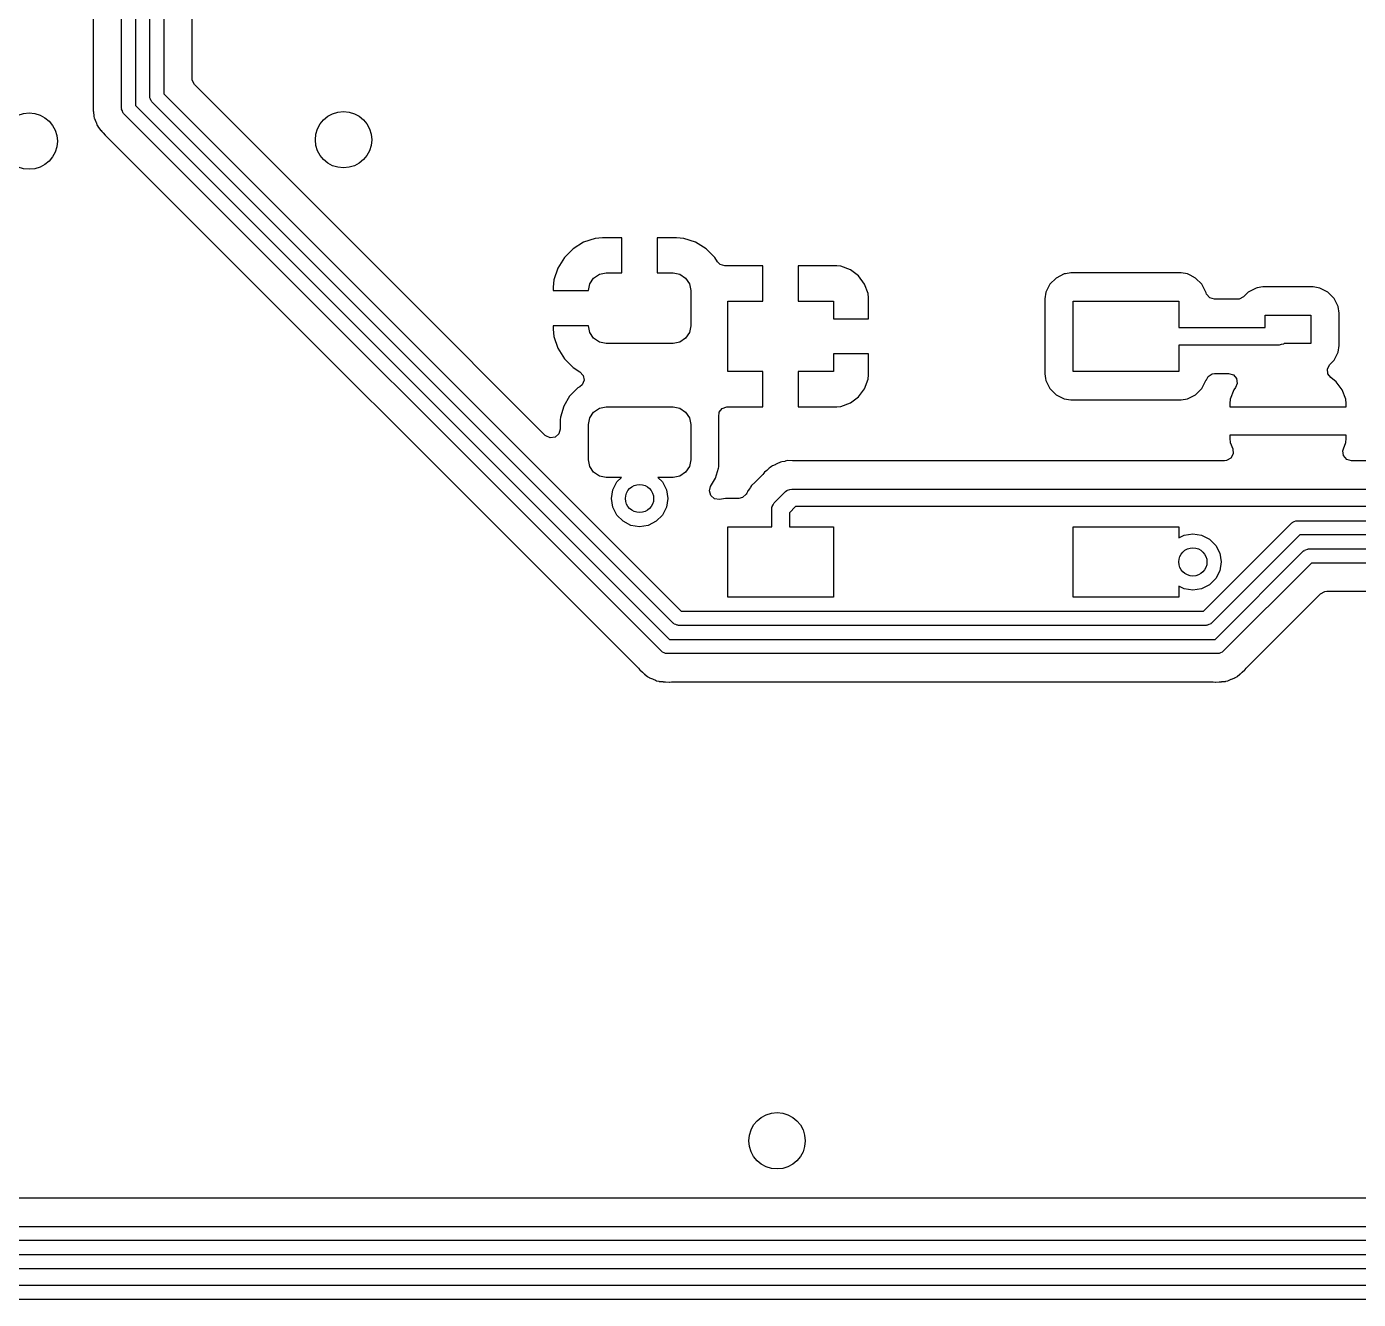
# Model space of a CAD drawing. Extents: x 0.71 to 7.56, y -5.16 to -0.79.
# Drawn here: x 2.14 to 2.884, y -2.365 to -1.654 of the extents above; entities that cross this region are included whole.
import ezdxf

# ---------------------------------------------------------------- set-up
doc = ezdxf.new("R2010")
doc.units = 0
doc.header["$MEASUREMENT"] = 0
doc.layers.add('BLACK', color=7, linetype='CONTINUOUS')

msp = doc.modelspace()

# ---------------------------------------------------------------- linework, layer by layer
at = {"layer": 'BLACK', "linetype": 'CONTINUOUS'}
for p, q in [((2.19291, -1.69944), (2.19291, -1.3658)), ((2.20079, -1.36417), (2.20079, -1.69781)), ((2.20866, -1.69291), (2.20866, -1.50246)), ((2.21654, -1.50409), (2.21654, -1.69128)), ((2.17715, -1.59378), (2.17715, -1.69679)), ((2.2323, -1.68273), (2.2323, -1.60067)), ((2.23241, -1.68377), (2.2323, -1.68273)), ((2.23373, -1.68618), (2.23241, -1.68377)), ((2.34873, -1.80118), (2.23373, -1.68618)), ((2.20876, -1.69322), (2.20866, -1.69291)), ((2.20871, -1.69353), (2.20876, -1.69322)), ((2.20913, -1.69435), (2.20871, -1.69353)), ((2.20941, -1.69523), (2.20913, -1.69435)), ((2.20967, -1.69541), (2.20941, -1.69523)), ((2.20981, -1.6957), (2.20967, -1.69541)), ((2.50115, -1.98704), (2.20981, -1.6957)), ((2.21654, -1.69128), (2.50557, -1.98031)), ((2.17703, -1.69783), (2.17699, -1.69802)), ((2.17699, -1.69802), (2.17699, -1.69802)), ((2.17699, -1.69802), (2.17699, -1.69802)), ((2.17699, -1.69802), (2.17705, -1.69887)), ((2.17715, -1.69679), (2.17703, -1.69783)), ((2.17705, -1.69887), (2.17712, -1.69973)), ((2.17712, -1.69973), (2.17714, -1.70005)), ((2.17714, -1.70005), (2.17715, -1.70023)), ((2.17715, -1.70023), (2.17715, -1.70085)), ((2.17715, -1.70085), (2.17723, -1.70146)), ((2.17723, -1.70146), (2.17725, -1.70163)), ((2.17725, -1.70163), (2.1774, -1.70367)), ((2.19301, -1.69974), (2.19291, -1.69944)), ((2.19296, -1.70005), (2.19301, -1.69974)), ((2.19338, -1.70087), (2.19296, -1.70005)), ((2.19367, -1.70175), (2.19338, -1.70087)), ((2.19392, -1.70194), (2.19367, -1.70175)), ((2.19407, -1.70222), (2.19392, -1.70194)), ((2.49463, -2.00278), (2.19407, -1.70222)), ((2.20079, -1.69781), (2.49904, -1.99606)), ((2.1774, -1.70367), (2.17746, -1.70385)), ((2.17746, -1.70385), (2.17772, -1.70486)), ((2.17772, -1.70486), (2.17775, -1.70504)), ((2.17775, -1.70504), (2.17775, -1.70504)), ((2.17775, -1.70504), (2.1786, -1.7069)), ((2.1786, -1.7069), (2.17866, -1.70706)), ((2.17866, -1.70706), (2.17936, -1.70893)), ((2.17936, -1.70893), (2.17938, -1.70898)), ((2.17938, -1.70898), (2.17939, -1.70899)), ((2.17939, -1.70899), (2.17949, -1.70913)), ((2.17949, -1.70913), (2.18002, -1.71003)), ((2.18002, -1.71003), (2.1801, -1.7102)), ((2.1801, -1.7102), (2.1801, -1.7102)), ((2.1801, -1.7102), (2.1801, -1.7102)), ((2.1801, -1.7102), (2.18144, -1.71174)), ((2.18144, -1.71174), (2.18155, -1.71188)), ((2.18155, -1.71188), (2.18192, -1.71237)), ((2.18192, -1.71237), (2.18192, -1.71237)), ((2.18192, -1.71237), (2.18236, -1.71281)), ((2.18236, -1.71281), (2.18248, -1.71294)), ((2.18248, -1.71294), (2.18268, -1.71317)), ((2.18268, -1.71317), (2.18381, -1.71448)), ((2.18381, -1.71448), (2.18381, -1.71448)), ((2.18381, -1.71448), (2.18397, -1.71458)), ((2.18397, -1.71458), (2.18479, -1.71524)), ((2.18479, -1.71524), (2.48161, -2.01206)), ((2.45102, -1.77424), (2.44514, -1.77786)), ((2.45757, -1.77207), (2.45102, -1.77424)), ((2.45102, -1.77424), (2.45102, -1.77424)), ((2.46161, -1.77165), (2.45757, -1.77207)), ((2.46162, -1.77165), (2.46161, -1.77165)), ((2.47244, -1.77165), (2.46162, -1.77165)), ((2.47244, -1.79134), (2.47244, -1.77165)), ((2.50295, -1.77165), (2.49213, -1.77165)), ((2.49213, -1.77165), (2.49213, -1.79134)), ((2.507, -1.77207), (2.50295, -1.77165)), ((2.51355, -1.77424), (2.507, -1.77207)), ((2.507, -1.77207), (2.507, -1.77207)), ((2.51942, -1.77786), (2.51355, -1.77424)), ((2.51355, -1.77424), (2.51355, -1.77424)), ((2.44026, -1.78274), (2.43664, -1.78862)), ((2.44514, -1.77786), (2.44026, -1.78274)), ((2.5243, -1.78274), (2.51942, -1.77786)), ((2.52575, -1.78508), (2.5243, -1.78274)), ((2.52726, -1.78663), (2.52575, -1.78508)), ((2.43664, -1.78862), (2.43447, -1.79517)), ((2.43664, -1.78862), (2.43664, -1.78862)), ((2.45662, -1.79422), (2.45982, -1.79209)), ((2.45982, -1.79209), (2.46358, -1.79134)), ((2.46358, -1.79134), (2.47244, -1.79134)), ((2.49213, -1.79134), (2.50098, -1.79134)), ((2.50098, -1.79134), (2.50475, -1.79209)), ((2.50475, -1.79209), (2.50794, -1.79422)), ((2.5299, -1.7874), (2.52726, -1.78663)), ((2.55118, -1.7874), (2.5299, -1.7874)), ((2.55118, -1.80709), (2.55118, -1.7874)), ((2.59243, -1.7874), (2.57087, -1.7874)), ((2.57087, -1.7874), (2.57087, -1.80709)), ((2.59478, -1.78765), (2.59243, -1.7874)), ((2.60008, -1.78963), (2.59478, -1.78765)), ((2.59478, -1.78765), (2.59478, -1.78765)), ((2.60461, -1.79302), (2.60008, -1.78963)), ((2.60008, -1.78963), (2.60008, -1.78963)), ((2.71948, -1.7919), (2.71503, -1.79417)), ((2.72023, -1.79178), (2.71948, -1.7919)), ((2.72317, -1.79132), (2.72023, -1.79178)), ((2.78471, -1.79132), (2.72317, -1.79132)), ((2.7884, -1.7919), (2.78471, -1.79132)), ((2.78982, -1.79263), (2.7884, -1.7919)), ((2.79285, -1.79417), (2.78982, -1.79263)), ((2.43447, -1.79517), (2.43406, -1.79921)), ((2.43406, -1.79921), (2.43406, -1.80118)), ((2.43447, -1.79517), (2.43447, -1.79517)), ((2.45374, -1.80118), (2.45449, -1.79741)), ((2.45449, -1.79741), (2.45662, -1.79422)), ((2.50794, -1.79422), (2.51008, -1.79741)), ((2.51008, -1.79741), (2.51083, -1.80118)), ((2.60801, -1.79756), (2.60461, -1.79302)), ((2.60461, -1.79302), (2.60461, -1.79302)), ((2.60998, -1.80286), (2.60801, -1.79756)), ((2.60801, -1.79756), (2.60801, -1.79756)), ((2.71097, -1.79873), (2.70923, -1.80215)), ((2.71149, -1.7977), (2.71097, -1.79873)), ((2.71503, -1.79417), (2.71149, -1.7977)), ((2.71149, -1.7977), (2.71149, -1.7977)), ((2.71149, -1.7977), (2.71149, -1.7977)), ((2.71503, -1.79417), (2.71503, -1.79417)), ((2.71503, -1.79417), (2.71503, -1.79417)), ((2.79638, -1.7977), (2.79285, -1.79417)), ((2.79285, -1.79417), (2.79285, -1.79417)), ((2.79285, -1.79417), (2.79285, -1.79417)), ((2.79865, -1.80215), (2.79638, -1.7977)), ((2.79638, -1.7977), (2.79638, -1.7977)), ((2.79638, -1.7977), (2.79638, -1.7977)), ((2.82676, -1.79978), (2.82231, -1.80205)), ((2.82728, -1.7997), (2.82676, -1.79978)), ((2.83045, -1.79919), (2.82728, -1.7997)), ((2.85852, -1.79919), (2.83045, -1.79919)), ((2.86222, -1.79978), (2.85852, -1.79919)), ((2.86334, -1.80035), (2.86222, -1.79978)), ((2.42964, -1.88209), (2.34873, -1.80118)), ((2.43406, -1.80118), (2.45374, -1.80118)), ((2.51083, -1.80118), (2.51083, -1.82087)), ((2.5315, -1.84646), (2.5315, -1.80709)), ((2.5315, -1.80709), (2.55118, -1.80709)), ((2.57087, -1.80709), (2.59055, -1.80709)), ((2.59055, -1.80709), (2.59055, -1.81693)), ((2.61024, -1.8052), (2.60998, -1.80286)), ((2.60998, -1.80286), (2.60998, -1.80286)), ((2.61024, -1.81693), (2.61024, -1.8052)), ((2.61024, -1.8052), (2.61024, -1.8052)), ((2.70923, -1.80215), (2.70864, -1.80585)), ((2.70864, -1.80585), (2.70864, -1.8477)), ((2.72441, -1.84646), (2.72441, -1.80709)), ((2.72441, -1.80709), (2.78346, -1.80709)), ((2.78346, -1.80709), (2.78346, -1.82185)), ((2.79877, -1.80252), (2.79865, -1.80215)), ((2.79865, -1.80215), (2.79865, -1.80215)), ((2.79865, -1.80215), (2.79865, -1.80215)), ((2.79878, -1.80251), (2.79877, -1.80252)), ((2.799, -1.80323), (2.79878, -1.80251)), ((2.8008, -1.80531), (2.799, -1.80323)), ((2.80344, -1.80608), (2.8008, -1.80531)), ((2.81625, -1.80608), (2.80344, -1.80608)), ((2.81729, -1.80597), (2.81625, -1.80608)), ((2.8197, -1.80465), (2.81729, -1.80597)), ((2.8215, -1.80286), (2.8197, -1.80465)), ((2.82231, -1.80205), (2.8215, -1.80286)), ((2.82231, -1.80205), (2.82231, -1.80205)), ((2.82231, -1.80205), (2.82231, -1.80205)), ((2.86667, -1.80205), (2.86334, -1.80035)), ((2.8702, -1.80558), (2.86667, -1.80205)), ((2.86667, -1.80205), (2.86667, -1.80205)), ((2.86667, -1.80205), (2.86667, -1.80205)), ((2.87247, -1.81003), (2.8702, -1.80558)), ((2.8702, -1.80558), (2.8702, -1.80558)), ((2.8702, -1.80558), (2.8702, -1.80558)), ((2.83169, -1.82185), (2.83169, -1.81496)), ((2.83169, -1.81496), (2.85728, -1.81496)), ((2.85728, -1.81496), (2.85728, -1.83071)), ((2.87305, -1.81372), (2.87247, -1.81003)), ((2.87305, -1.83195), (2.87305, -1.81372)), ((2.45374, -1.82087), (2.43406, -1.82087)), ((2.43406, -1.82087), (2.43406, -1.82283)), ((2.45449, -1.82463), (2.45374, -1.82087)), ((2.51083, -1.82087), (2.51008, -1.82463)), ((2.59055, -1.81693), (2.61024, -1.81693)), ((2.78346, -1.82185), (2.83169, -1.82185)), ((2.43406, -1.82283), (2.43447, -1.82688)), ((2.43447, -1.82688), (2.43664, -1.83343)), ((2.45662, -1.82783), (2.45449, -1.82463)), ((2.45982, -1.82996), (2.45662, -1.82783)), ((2.50794, -1.82783), (2.50475, -1.82996)), ((2.51008, -1.82463), (2.50794, -1.82783)), ((2.43664, -1.83343), (2.43664, -1.83343)), ((2.43664, -1.83343), (2.44026, -1.8393)), ((2.46358, -1.83071), (2.45982, -1.82996)), ((2.50098, -1.83071), (2.46358, -1.83071)), ((2.50475, -1.82996), (2.50098, -1.83071)), ((2.61024, -1.83661), (2.59055, -1.83661)), ((2.59055, -1.83661), (2.59055, -1.84646)), ((2.61024, -1.8477), (2.61024, -1.83661)), ((2.83954, -1.83169), (2.78346, -1.83169)), ((2.78346, -1.83169), (2.78346, -1.84646)), ((2.84071, -1.83135), (2.83954, -1.83169)), ((2.8419, -1.83109), (2.84071, -1.83135)), ((2.8421, -1.83094), (2.8419, -1.83109)), ((2.8422, -1.83091), (2.8421, -1.83094)), ((2.84232, -1.83078), (2.8422, -1.83091)), ((2.84241, -1.83071), (2.84232, -1.83078)), ((2.85728, -1.83071), (2.84241, -1.83071)), ((2.8702, -1.84009), (2.87247, -1.83564)), ((2.87247, -1.83564), (2.87305, -1.83195)), ((2.87247, -1.83564), (2.87247, -1.83564)), ((2.87247, -1.83564), (2.87247, -1.83564)), ((2.87305, -1.83195), (2.87305, -1.83195)), ((2.44026, -1.8393), (2.44514, -1.84419)), ((2.44514, -1.84419), (2.44898, -1.84655)), ((2.8665, -1.84489), (2.86782, -1.84247)), ((2.86782, -1.84247), (2.8702, -1.84009)), ((2.44898, -1.84655), (2.45082, -1.8486)), ((2.45126, -1.85131), (2.45017, -1.85384)), ((2.45082, -1.8486), (2.45126, -1.85131)), ((2.55118, -1.84646), (2.5315, -1.84646)), ((2.55118, -1.86614), (2.55118, -1.84646)), ((2.59055, -1.84646), (2.57087, -1.84646)), ((2.57087, -1.84646), (2.57087, -1.86614)), ((2.60801, -1.85599), (2.60998, -1.85068)), ((2.60998, -1.85068), (2.61024, -1.84834)), ((2.60998, -1.85068), (2.60998, -1.85068)), ((2.61024, -1.84834), (2.61024, -1.8477)), ((2.61024, -1.84834), (2.61024, -1.84834)), ((2.70864, -1.8477), (2.70906, -1.85031)), ((2.70906, -1.85031), (2.70923, -1.85139)), ((2.70923, -1.85139), (2.71149, -1.85584)), ((2.78346, -1.84646), (2.72441, -1.84646)), ((2.79638, -1.85584), (2.79865, -1.85139)), ((2.79865, -1.85139), (2.79877, -1.85102)), ((2.79865, -1.85139), (2.79865, -1.85139)), ((2.79865, -1.85139), (2.79865, -1.85139)), ((2.79877, -1.85102), (2.79887, -1.85106)), ((2.79887, -1.85106), (2.7998, -1.84909)), ((2.7998, -1.84909), (2.80213, -1.84764)), ((2.80213, -1.84764), (2.80344, -1.84746)), ((2.80344, -1.84746), (2.81133, -1.84746)), ((2.81133, -1.84746), (2.81397, -1.84824)), ((2.81397, -1.84824), (2.81578, -1.85031)), ((2.81578, -1.85031), (2.81617, -1.85304)), ((2.8667, -1.84763), (2.8665, -1.84489)), ((2.86834, -1.84983), (2.8667, -1.84763)), ((2.87135, -1.85208), (2.86834, -1.84983)), ((2.87474, -1.85661), (2.87135, -1.85208)), ((2.44776, -1.85559), (2.44319, -1.86016)), ((2.44891, -1.85491), (2.44776, -1.85559)), ((2.44776, -1.85559), (2.44776, -1.85559)), ((2.45017, -1.85384), (2.44891, -1.85491)), ((2.60461, -1.86052), (2.60801, -1.85599)), ((2.60801, -1.85599), (2.60801, -1.85599)), ((2.71149, -1.85584), (2.71149, -1.85584)), ((2.71149, -1.85584), (2.71149, -1.85584)), ((2.71149, -1.85584), (2.71503, -1.85937)), ((2.71503, -1.85937), (2.71503, -1.85937)), ((2.71503, -1.85937), (2.71503, -1.85937)), ((2.71503, -1.85937), (2.71948, -1.86164)), ((2.7884, -1.86164), (2.79285, -1.85937)), ((2.79285, -1.85937), (2.79638, -1.85584)), ((2.81424, -1.85661), (2.81226, -1.86191)), ((2.81524, -1.85527), (2.81424, -1.85661)), ((2.81424, -1.85661), (2.81424, -1.85661)), ((2.81617, -1.85304), (2.81524, -1.85527)), ((2.87672, -1.86191), (2.87474, -1.85661)), ((2.87474, -1.85661), (2.87474, -1.85661)), ((2.43989, -1.86573), (2.43809, -1.87195)), ((2.44319, -1.86016), (2.43989, -1.86573)), ((2.43989, -1.86573), (2.43989, -1.86573)), ((2.44319, -1.86016), (2.44319, -1.86016)), ((2.45662, -1.86902), (2.45982, -1.86689)), ((2.45982, -1.86689), (2.46358, -1.86614)), ((2.46358, -1.86614), (2.50098, -1.86614)), ((2.50098, -1.86614), (2.50475, -1.86689)), ((2.50475, -1.86689), (2.50794, -1.86902)), ((2.52676, -1.86917), (2.52848, -1.86702)), ((2.52848, -1.86702), (2.53109, -1.86615)), ((2.53109, -1.86615), (2.53127, -1.86614)), ((2.53127, -1.86614), (2.55118, -1.86614)), ((2.57087, -1.86614), (2.59243, -1.86614)), ((2.59243, -1.86614), (2.59478, -1.86589)), ((2.59243, -1.86614), (2.59243, -1.86614)), ((2.59478, -1.86589), (2.60008, -1.86391)), ((2.59478, -1.86589), (2.59478, -1.86589)), ((2.60008, -1.86391), (2.60461, -1.86052)), ((2.60008, -1.86391), (2.60008, -1.86391)), ((2.60461, -1.86052), (2.60461, -1.86052)), ((2.71948, -1.86164), (2.71948, -1.86164)), ((2.71948, -1.86164), (2.72317, -1.86222)), ((2.72317, -1.86222), (2.72317, -1.86222)), ((2.72317, -1.86222), (2.78471, -1.86222)), ((2.78471, -1.86222), (2.7884, -1.86164)), ((2.81226, -1.86191), (2.81201, -1.86426)), ((2.81201, -1.86426), (2.81201, -1.86614)), ((2.81201, -1.86614), (2.87697, -1.86614)), ((2.81226, -1.86191), (2.81226, -1.86191)), ((2.87697, -1.86426), (2.87672, -1.86191)), ((2.87672, -1.86191), (2.87672, -1.86191)), ((2.87697, -1.86614), (2.87697, -1.86426)), ((2.87697, -1.86426), (2.87697, -1.86426)), ((2.43809, -1.87195), (2.43797, -1.8734)), ((2.43797, -1.8734), (2.43797, -1.87863)), ((2.43809, -1.87195), (2.43809, -1.87195)), ((2.45374, -1.87598), (2.45449, -1.87222)), ((2.45449, -1.87222), (2.45662, -1.86902)), ((2.50794, -1.86902), (2.51008, -1.87222)), ((2.51008, -1.87222), (2.51083, -1.87598)), ((2.52646, -1.8717), (2.52649, -1.87169)), ((2.52647, -1.87188), (2.52646, -1.8717)), ((2.52647, -1.8719), (2.52647, -1.87188)), ((2.52648, -1.87195), (2.52647, -1.8719)), ((2.52657, -1.87315), (2.52648, -1.87195)), ((2.52648, -1.87195), (2.52648, -1.87195)), ((2.52649, -1.87169), (2.52676, -1.86917)), ((2.52659, -1.8734), (2.52657, -1.87315)), ((2.52659, -1.89826), (2.52659, -1.8734)), ((2.4372, -1.88127), (2.43512, -1.88308)), ((2.43797, -1.87863), (2.4372, -1.88127)), ((2.45374, -1.89567), (2.45374, -1.87598)), ((2.51083, -1.87598), (2.51083, -1.89567)), ((2.87697, -1.88189), (2.81201, -1.88189)), ((2.81201, -1.88189), (2.81201, -1.88377)), ((2.87697, -1.88377), (2.87697, -1.88189)), ((2.42989, -1.88232), (2.42964, -1.88209)), ((2.4324, -1.88347), (2.42989, -1.88232)), ((2.43512, -1.88308), (2.4324, -1.88347)), ((2.81201, -1.88377), (2.81226, -1.88612)), ((2.81226, -1.88612), (2.81226, -1.88612)), ((2.81226, -1.88612), (2.81358, -1.88965)), ((2.8754, -1.88965), (2.87672, -1.88612)), ((2.87672, -1.88612), (2.87697, -1.88377)), ((2.87672, -1.88612), (2.87672, -1.88612)), ((2.87697, -1.88377), (2.87697, -1.88377)), ((2.45449, -1.89944), (2.45374, -1.89567)), ((2.51083, -1.89567), (2.51008, -1.89944)), ((2.56169, -1.89682), (2.56109, -1.89708)), ((2.56333, -1.89659), (2.56169, -1.89682)), ((2.56358, -1.89655), (2.56333, -1.89659)), ((2.56519, -1.89616), (2.56358, -1.89655)), ((2.56768, -1.89624), (2.56519, -1.89616)), ((2.56519, -1.89616), (2.56519, -1.89616)), ((2.56519, -1.89616), (2.56519, -1.89616)), ((2.809, -1.89624), (2.56768, -1.89624)), ((2.81004, -1.89613), (2.809, -1.89624)), ((2.81246, -1.89481), (2.81004, -1.89613)), ((2.81377, -1.8924), (2.81246, -1.89481)), ((2.81358, -1.88965), (2.81377, -1.8924)), ((2.87514, -1.89066), (2.8754, -1.88965)), ((2.87553, -1.89339), (2.87514, -1.89066)), ((2.87733, -1.89547), (2.87553, -1.89339)), ((2.87997, -1.89624), (2.87733, -1.89547)), ((2.88814, -1.89624), (2.87997, -1.89624)), ((2.45662, -1.90263), (2.45449, -1.89944)), ((2.45982, -1.90476), (2.45662, -1.90263)), ((2.50794, -1.90263), (2.50475, -1.90476)), ((2.51008, -1.89944), (2.50794, -1.90263)), ((2.52467, -1.90592), (2.5263, -1.90033)), ((2.5263, -1.90033), (2.52648, -1.89971)), ((2.52648, -1.89971), (2.52659, -1.89826)), ((2.52648, -1.89971), (2.52648, -1.89971)), ((2.55115, -1.90385), (2.54664, -1.90835)), ((2.55168, -1.90321), (2.55115, -1.90385)), ((2.55206, -1.90267), (2.55168, -1.90321)), ((2.55335, -1.90163), (2.55206, -1.90267)), ((2.55353, -1.90146), (2.55335, -1.90163)), ((2.5547, -1.90029), (2.55353, -1.90146)), ((2.55528, -1.89997), (2.5547, -1.90029)), ((2.5547, -1.90029), (2.5547, -1.90029)), ((2.55596, -1.8995), (2.55528, -1.89997)), ((2.55647, -1.89909), (2.55596, -1.8995)), ((2.55799, -1.89843), (2.55647, -1.89909)), ((2.55647, -1.89909), (2.55647, -1.89909)), ((2.55822, -1.89831), (2.55799, -1.89843)), ((2.55966, -1.8975), (2.55822, -1.89831)), ((2.5603, -1.89735), (2.55966, -1.8975)), ((2.55966, -1.8975), (2.55966, -1.8975)), ((2.56109, -1.89708), (2.5603, -1.89735)), ((2.46358, -1.90551), (2.45982, -1.90476)), ((2.4721, -1.90551), (2.46358, -1.90551)), ((2.46731, -1.91246), (2.46954, -1.90807)), ((2.46954, -1.90807), (2.4721, -1.90551)), ((2.50098, -1.90551), (2.49247, -1.90551)), ((2.49247, -1.90551), (2.49502, -1.90807)), ((2.49502, -1.90807), (2.49726, -1.91246)), ((2.50475, -1.90476), (2.50098, -1.90551)), ((2.52127, -1.91308), (2.52195, -1.91052)), ((2.52195, -1.91052), (2.52467, -1.90592)), ((2.54382, -1.91167), (2.54282, -1.91299)), ((2.54396, -1.91147), (2.54382, -1.91167)), ((2.544, -1.9114), (2.54396, -1.91147)), ((2.5443, -1.91091), (2.544, -1.9114)), ((2.54482, -1.91005), (2.5443, -1.91091)), ((2.54664, -1.90835), (2.54482, -1.91005)), ((2.46654, -1.91732), (2.46731, -1.91246)), ((2.46731, -1.92219), (2.46654, -1.91732)), ((2.49726, -1.91246), (2.49803, -1.91732)), ((2.49803, -1.91732), (2.49726, -1.92219)), ((2.52209, -1.91571), (2.52127, -1.91308)), ((2.52419, -1.91748), (2.52209, -1.91571)), ((2.52692, -1.91783), (2.52419, -1.91748)), ((2.53026, -1.9173), (2.52692, -1.91783)), ((2.53767, -1.9173), (2.53026, -1.9173)), ((2.53981, -1.91681), (2.53767, -1.9173)), ((2.54184, -1.91496), (2.53981, -1.91681)), ((2.54221, -1.91435), (2.54184, -1.91496)), ((2.54258, -1.9136), (2.54221, -1.91435)), ((2.54282, -1.91299), (2.54258, -1.9136)), ((2.54282, -1.91299), (2.54282, -1.91299)), ((2.55754, -1.91975), (2.56384, -1.91345)), ((2.56384, -1.91345), (2.56455, -1.91292)), ((2.56455, -1.91292), (2.56466, -1.91279)), ((2.56466, -1.91279), (2.56477, -1.91276)), ((2.56477, -1.91276), (2.56496, -1.91261)), ((2.56496, -1.91261), (2.56615, -1.91235)), ((2.56615, -1.91235), (2.56732, -1.91201)), ((2.56732, -1.91201), (3.0141, -1.91201)), ((2.46954, -1.92658), (2.46731, -1.92219)), ((2.47303, -1.93006), (2.46954, -1.92658)), ((2.49502, -1.92658), (2.49154, -1.93006)), ((2.49726, -1.92219), (2.49502, -1.92658)), ((2.5561, -1.92323), (2.55623, -1.92236)), ((2.5561, -1.93307), (2.5561, -1.92323)), ((2.55621, -1.92218), (2.55627, -1.92209)), ((2.55623, -1.92236), (2.55621, -1.92218)), ((2.55627, -1.92209), (2.5563, -1.92184)), ((2.5563, -1.92184), (2.55696, -1.92082)), ((2.55696, -1.92082), (2.55754, -1.91975)), ((2.56936, -1.92185), (2.56594, -1.92527)), ((2.56594, -1.92527), (2.56594, -1.93307)), ((3.01614, -1.92185), (2.56936, -1.92185)), ((2.47742, -1.9323), (2.47303, -1.93006)), ((2.48228, -1.93307), (2.47742, -1.9323)), ((2.48715, -1.9323), (2.48228, -1.93307)), ((2.49154, -1.93006), (2.48715, -1.9323)), ((2.5315, -1.97244), (2.5315, -1.93307)), ((2.5315, -1.93307), (2.5561, -1.93307)), ((2.56594, -1.93307), (2.59055, -1.93307)), ((2.59055, -1.93307), (2.59055, -1.97244)), ((2.72441, -1.97244), (2.72441, -1.93307)), ((2.72441, -1.93307), (2.78346, -1.93307)), ((2.78346, -1.93307), (2.78346, -1.93931)), ((2.79719, -1.98031), (2.84662, -1.93088)), ((2.84662, -1.93088), (2.84691, -1.93073)), ((2.84691, -1.93073), (2.84709, -1.93048)), ((2.84709, -1.93048), (2.84797, -1.93019)), ((2.84797, -1.93019), (2.84879, -1.92977)), ((2.84879, -1.92977), (2.84911, -1.92982)), ((2.84911, -1.92982), (2.84941, -1.92972)), ((2.84941, -1.92972), (3.02236, -1.92972)), ((2.78346, -1.93931), (2.78647, -1.93778)), ((2.78647, -1.93778), (2.79134, -1.93701)), ((2.79134, -1.93701), (2.79621, -1.93778)), ((2.79621, -1.93778), (2.8006, -1.94002)), ((2.8006, -1.94002), (2.80408, -1.9435)), ((2.85104, -1.9376), (2.8016, -1.98704)), ((3.02307, -1.9376), (2.85104, -1.9376)), ((2.80371, -1.99606), (2.85315, -1.94663)), ((2.80408, -1.9435), (2.80632, -1.94789)), ((2.80632, -1.94789), (2.80709, -1.95276)), ((2.85315, -1.94663), (2.85343, -1.94648)), ((2.85343, -1.94648), (2.85362, -1.94622)), ((2.85362, -1.94622), (2.85449, -1.94594)), ((2.85449, -1.94594), (2.85531, -1.94552)), ((2.85531, -1.94552), (2.85563, -1.94557)), ((2.85563, -1.94557), (2.85593, -1.94547)), ((2.85593, -1.94547), (3.02889, -1.94547)), ((2.80709, -1.95276), (2.80632, -1.95762)), ((2.85756, -1.95335), (2.80812, -2.00278)), ((3.0296, -1.95335), (2.85756, -1.95335)), ((2.80408, -1.96201), (2.8006, -1.9655)), ((2.80632, -1.95762), (2.80408, -1.96201)), ((2.78647, -1.96773), (2.78346, -1.9662)), ((2.78346, -1.9662), (2.78346, -1.97244)), ((2.79134, -1.9685), (2.78647, -1.96773)), ((2.79621, -1.96773), (2.79134, -1.9685)), ((2.8006, -1.9655), (2.79621, -1.96773)), ((2.82114, -2.01206), (2.86266, -1.97054)), ((2.86266, -1.97054), (2.86508, -1.96923)), ((2.86508, -1.96923), (2.86611, -1.96911)), ((2.86611, -1.96911), (3.02695, -1.96911)), ((2.59055, -1.97244), (2.5315, -1.97244)), ((2.78346, -1.97244), (2.72441, -1.97244)), ((2.50557, -1.98031), (2.79719, -1.98031)), ((2.50144, -1.98718), (2.50115, -1.98704)), ((2.50162, -1.98744), (2.50144, -1.98718)), ((2.5025, -1.98772), (2.50162, -1.98744)), ((2.50332, -1.98814), (2.5025, -1.98772)), ((2.50363, -1.98809), (2.50332, -1.98814)), ((2.50394, -1.98819), (2.50363, -1.98809)), ((2.79882, -1.98819), (2.50394, -1.98819)), ((2.79912, -1.98809), (2.79882, -1.98819)), ((2.79943, -1.98814), (2.79912, -1.98809)), ((2.80025, -1.98772), (2.79943, -1.98814)), ((2.80113, -1.98744), (2.80025, -1.98772)), ((2.80132, -1.98718), (2.80113, -1.98744)), ((2.8016, -1.98704), (2.80132, -1.98718)), ((2.49904, -1.99606), (2.80371, -1.99606)), ((2.49491, -2.00293), (2.49463, -2.00278)), ((2.4951, -2.00319), (2.49491, -2.00293)), ((2.49598, -2.00347), (2.4951, -2.00319)), ((2.4968, -2.00389), (2.49598, -2.00347)), ((2.49711, -2.00384), (2.4968, -2.00389)), ((2.49741, -2.00394), (2.49711, -2.00384)), ((2.80534, -2.00394), (2.49741, -2.00394)), ((2.80564, -2.00384), (2.80534, -2.00394)), ((2.80596, -2.00389), (2.80564, -2.00384)), ((2.80678, -2.00347), (2.80596, -2.00389)), ((2.80765, -2.00319), (2.80678, -2.00347)), ((2.80784, -2.00293), (2.80765, -2.00319)), ((2.80812, -2.00278), (2.80784, -2.00293)), ((2.48161, -2.01206), (2.48227, -2.01288)), ((2.48227, -2.01288), (2.48237, -2.01304)), ((2.48237, -2.01304), (2.48237, -2.01304)), ((2.48237, -2.01304), (2.48391, -2.01437)), ((2.48391, -2.01437), (2.48404, -2.01449)), ((2.48404, -2.01449), (2.48448, -2.01493)), ((2.48448, -2.01493), (2.48448, -2.01493)), ((2.48448, -2.01493), (2.48448, -2.01493)), ((2.48448, -2.01493), (2.48493, -2.01527)), ((2.48493, -2.01527), (2.48497, -2.0153)), ((2.48497, -2.0153), (2.48511, -2.01541)), ((2.48511, -2.01541), (2.48665, -2.01675)), ((2.8161, -2.01675), (2.81765, -2.01541)), ((2.81765, -2.01541), (2.81778, -2.0153)), ((2.81778, -2.0153), (2.8179, -2.01521)), ((2.8179, -2.01521), (2.81828, -2.01493)), ((2.81828, -2.01493), (2.81871, -2.01449)), ((2.81871, -2.01449), (2.81884, -2.01437)), ((2.81884, -2.01437), (2.82038, -2.01304)), ((2.82038, -2.01304), (2.82049, -2.01288)), ((2.82049, -2.01288), (2.82114, -2.01206)), ((2.48665, -2.01675), (2.48682, -2.01683)), ((2.48682, -2.01683), (2.48772, -2.01736)), ((2.48772, -2.01736), (2.48787, -2.01747)), ((2.48787, -2.01747), (2.48959, -2.01811)), ((2.48959, -2.01811), (2.48979, -2.01819)), ((2.48979, -2.01819), (2.48995, -2.01825)), ((2.48995, -2.01825), (2.4911, -2.01878)), ((2.4911, -2.01878), (2.49181, -2.0191)), ((2.49181, -2.0191), (2.49199, -2.01913)), ((2.49199, -2.01913), (2.493, -2.01939)), ((2.493, -2.01939), (2.49318, -2.01945)), ((2.49318, -2.01945), (2.49522, -2.0196)), ((2.49522, -2.0196), (2.49539, -2.01962)), ((2.49539, -2.01962), (2.496, -2.0197)), ((2.496, -2.0197), (2.496, -2.0197)), ((2.496, -2.0197), (2.49662, -2.0197)), ((2.49662, -2.0197), (2.4968, -2.01971)), ((2.4968, -2.01971), (2.49883, -2.01986)), ((2.49883, -2.01986), (2.49896, -2.01983)), ((2.49896, -2.01983), (2.49902, -2.01982)), ((2.49902, -2.01982), (2.50006, -2.0197)), ((2.50006, -2.0197), (2.8027, -2.0197)), ((2.8027, -2.0197), (2.80373, -2.01982)), ((2.80373, -2.01982), (2.80392, -2.01986)), ((2.80392, -2.01986), (2.80596, -2.01971)), ((2.80596, -2.01971), (2.80613, -2.0197)), ((2.80613, -2.0197), (2.80675, -2.0197)), ((2.80675, -2.0197), (2.80736, -2.01962)), ((2.80736, -2.01962), (2.80753, -2.0196)), ((2.80753, -2.0196), (2.80957, -2.01945)), ((2.80957, -2.01945), (2.80975, -2.01939)), ((2.80975, -2.01939), (2.81076, -2.01913)), ((2.81076, -2.01913), (2.81095, -2.0191)), ((2.81095, -2.0191), (2.81281, -2.01825)), ((2.81281, -2.01825), (2.81297, -2.01819)), ((2.81297, -2.01819), (2.81446, -2.01763)), ((2.81446, -2.01763), (2.81488, -2.01747)), ((2.81488, -2.01747), (2.81503, -2.01736)), ((2.81488, -2.01747), (2.81488, -2.01747)), ((2.81488, -2.01747), (2.81488, -2.01747)), ((2.81503, -2.01736), (2.81593, -2.01683)), ((2.81593, -2.01683), (2.8161, -2.01675)), ((3.18171, -2.30805), (1.81769, -2.30805)), ((1.81505, -2.32382), (3.66075, -2.32382)), ((3.65912, -2.33169), (1.81668, -2.33169)), ((1.82435, -2.33957), (3.65423, -2.33957)), ((3.6526, -2.34744), (1.82714, -2.34744)), ((1.83228, -2.35669), (3.64803, -2.35669)), ((3.6464, -2.36457), (1.8348, -2.36457))]:
    msp.add_line(p, q, dxfattribs=at)
at = {"layer": 'BLACK'}
for centre, radius in [((2.14134, -1.71772), 0.015748), ((2.31693, -1.71693), 0.015748), ((2.48228, -1.91732), 0.007874), ((2.79134, -1.95276), 0.007874), ((2.55906, -2.27598), 0.015748)]:
    msp.add_circle(centre, radius, dxfattribs=at)

doc.saveas('drawing.dxf')
